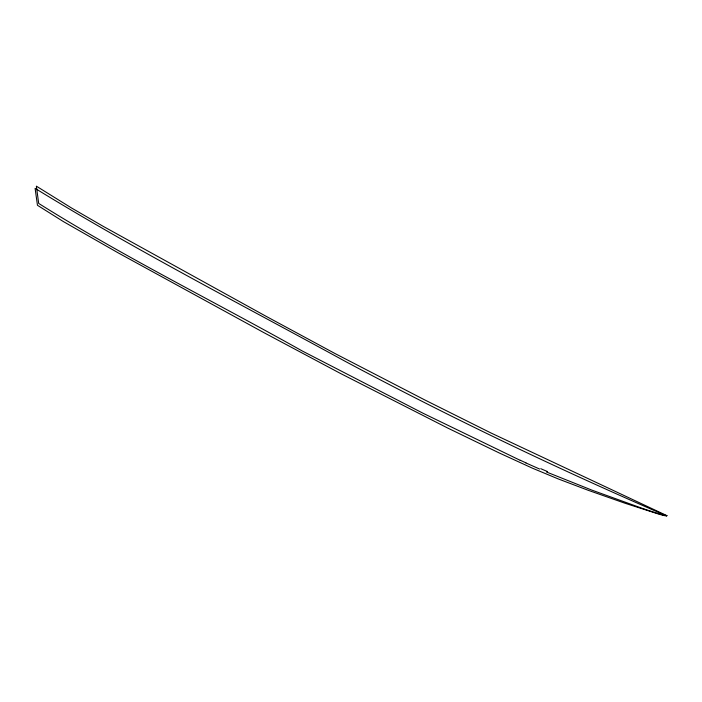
<?xml version="1.0" encoding="UTF-8"?>
<svg xmlns="http://www.w3.org/2000/svg" width="702" height="702" viewBox="0 0 702 702"><rect width="100%" height="100%" fill="white"/><g stroke="black" fill="none" stroke-linecap="round" stroke-linejoin="round"><path stroke-width="1.05" d="M661.021 514.382L662.109 514.68A10.495 1.939 19.5 0 0 667.049 515.707M657.695 513.399L644.682 509.204M644.427 509.117L591.689 490.049L546.498 471.998M539.575 469.024L525.78 462.89M666.514 515.838C557.476 468.769 450.298 417.444 345.524 361.504C241.611 304.642 136.065 250.368 35.1 188.347L37.46 205.291L63.478 221.63L118.199 252.878L263.583 332.476L340.251 373.332L447.815 428.097L499.096 452.887L532.397 468.173L558.16 478.896L588.206 490.294L624.806 503.167L657.247 513.653A23.815 4.238 18.6 0 0 664.434 515.619M520.05 460.258L423.236 413.338L302.272 350.991C214.522 301.649 124.008 256.985 38.689 203.431L36.364 186.162L71.499 207.968L103.598 226.562L266.269 316.4L335.1 353.58L424.991 400.043L490.865 432.923L666.9 515.637M661.012 514.364A36.794 6.976 19.6 0 1 657.686 513.381M547.595 471.612A274.754 67.313 18.6 0 1 540.742 468.673M525.93 462.846A238.741 64.373 18.2 0 1 520.208 460.214M666.549 515.856A7.362 1.29 18.6 0 1 664.294 515.514"/></g></svg>
